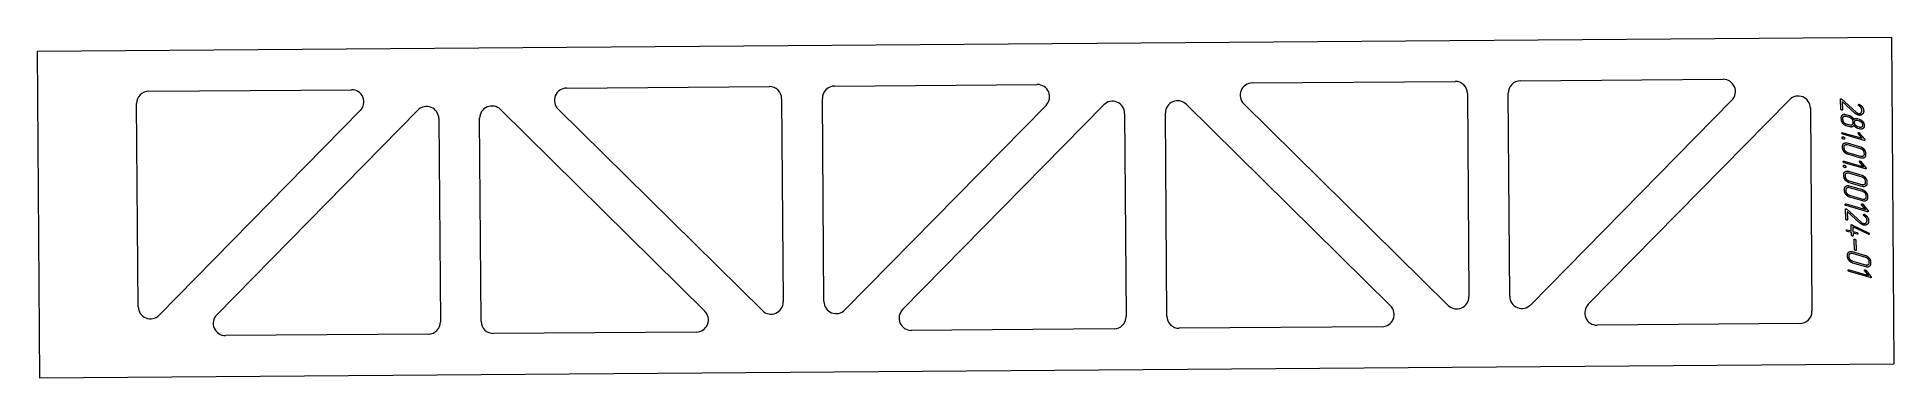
# Model space of a CAD drawing. Header units: millimetres. Extents: x -92 to 2186, y -17 to 400.
import ezdxf

# ---------------------------------------------------------------- set-up
doc = ezdxf.new("R2010")
doc.units = ezdxf.units.MM
doc.linetypes.add('K5LT_BASIC', pattern=[0])
doc.layers.add('Engraving', color=7, linetype='Continuous')

msp = doc.modelspace()

# ---------------------------------------------------------------- linework, layer by layer
at = {"color": 143, "linetype": 'K5LT_BASIC', "lineweight": 15, "true_color": 0x33acca}
for p, q in [((-92.3, 382.7), (2182.8, 400)), ((2182.8, 400), (2185.8, 0)), ((-92.3, 382.7), (-89.2, -17.3)), ((886.1, 340.1), (1134.8, 342)), ((1398.7, 344), (1647.5, 345.9)), ((1727.5, 346.5), (1976.2, 348.4)), ((44.7, 333.7), (293.4, 335.6)), ((557.3, 337.6), (806.1, 339.5)), ((821.2, 324.6), (823.1, 75.8)), ((873.1, 76.2), (871.2, 325)), ((1662.6, 331), (1664.5, 82.2)), ((1714.5, 82.6), (1712.6, 331.4)), ((1987, 322.9), (1740.2, 72.2)), ((1810.9, 72.8), (2057.8, 323.4)), ((31.7, 69.8), (29.8, 318.6)), ((304.2, 310.1), (57.4, 59.4)), ((128.1, 59.9), (375, 310.6)), ((400.6, 300.2), (402.5, 51.4)), ((452.5, 51.8), (450.6, 300.6)), ((476.2, 311.4), (726.8, 64.5)), ((797.6, 65), (546.9, 311.9)), ((1145.6, 316.5), (898.8, 65.8)), ((969.5, 66.3), (1216.4, 317)), ((1242, 306.6), (1243.9, 57.8)), ((1293.9, 58.2), (1292, 307)), ((1317.6, 317.8), (1568.2, 70.9)), ((1638.9, 71.4), (1388.3, 318.3)), ((2083.4, 313), (2085.3, 64.2)), ((2070.4, 49.1), (1821.7, 47.2)), ((387.7, 36.3), (138.9, 34.4)), ((716.4, 38.8), (467.7, 36.9)), ((1229.1, 42.7), (980.3, 40.8)), ((1557.8, 45.2), (1309, 43.3)), ((-89.2, -17.3), (2185.8, 0))]:
    msp.add_line(p, q, dxfattribs=at)
for centre, start, end in [((1135, 327), 315.4361, 90.4361), ((1398.8, 329), 90.4361, 225.4361), ((1647.6, 330.9), 0.4361, 90.4361), ((1727.6, 331.5), 90.4361, 180.4361), ((1976.4, 333.4), 315.4361, 90.4361), ((44.8, 318.7), 90.4361, 180.4361), ((293.6, 320.6), 315.4361, 90.4361), ((557.4, 322.6), 90.4361, 225.4361), ((806.2, 324.5), 0.4361, 90.4361), ((886.2, 325.1), 90.4361, 180.4361), ((1227, 306.5), 0.4361, 135.4361), ((1307, 307.1), 45.4361, 180.4361), ((2068.4, 312.9), 0.4361, 135.4361), ((385.6, 300.1), 0.4361, 135.4361), ((465.6, 300.7), 45.4361, 180.4361), ((46.7, 69.9), 180.4361, 315.4361), ((808.1, 75.7), 225.4361, 0.4361), ((888.1, 76.3), 180.4361, 315.4361), ((1557.7, 60.2), 270.4361, 45.4361), ((1649.5, 82.1), 225.4361, 0.4361), ((1729.5, 82.7), 180.4361, 315.4361), ((1821.6, 62.2), 135.4361, 270.4361), ((138.8, 49.4), 135.4361, 270.4361), ((387.5, 51.3), 270.4361, 0.4361), ((467.5, 51.9), 180.4361, 270.4361), ((716.3, 53.8), 270.4361, 45.4361), ((980.2, 55.8), 135.4361, 270.4361), ((1228.9, 57.7), 270.4361, 0.4361), ((1308.9, 58.3), 180.4361, 270.4361), ((2070.3, 64.1), 270.4361, 0.4361)]:
    msp.add_arc(centre, 15, start, end, dxfattribs=at)
at = {"layer": 'Engraving', "color": 143, "linetype": 'K5LT_BASIC', "lineweight": 15, "true_color": 0x33acca}
for p, q in [((2120.8, 311.9), (2120.2, 323.8)), ((2121.8, 324.1), (2139, 308.4)), ((2138, 307), (2122.3, 321.3)), ((2122.3, 321.3), (2122.8, 311.3)), ((2121.4, 299.1), (2121.3, 301)), ((2123.4, 298.5), (2123.3, 300.5)), ((2127, 305.2), (2131.1, 304.1)), ((2127.1, 303.3), (2131.2, 302.1)), ((2135.4, 296.9), (2135.5, 295)), ((2139, 308.4), (2139.8, 307.7)), ((2139.8, 307.7), (2140.6, 307.2)), ((2141.2, 300.2), (2143.3, 299.6)), ((2141.3, 298.2), (2143.3, 297.6)), ((2143.3, 317.7), (2143.7, 317.6)), ((2123.1, 283), (2146.9, 276.1)), ((2149.4, 273.4), (2123.2, 281)), ((2131.6, 292.2), (2127.6, 293.3)), ((2131.7, 290.2), (2127.7, 291.3)), ((2143.7, 289.6), (2141.7, 290.2)), ((2143.8, 287.6), (2141.7, 288.2)), ((2146.9, 276.1), (2142.4, 281.6)), ((2143.7, 282.6), (2150, 274.9)), ((2144.4, 287.5), (2143.8, 287.6)), ((2145.1, 287.4), (2144.4, 287.5)), ((2146.1, 287.4), (2145.1, 287.4)), ((2149.1, 294.3), (2149.4, 293.2)), ((2149.4, 293.2), (2149.5, 292.5)), ((2149.5, 292.5), (2149.6, 291.9)), ((2122.9, 264.3), (2122.9, 266.3)), ((2125, 263.7), (2124.9, 265.7)), ((2128.6, 270.5), (2144.8, 265.8)), ((2128.7, 268.5), (2144.9, 263.8)), ((2145.3, 253.8), (2129.2, 258.5)), ((2145.4, 251.9), (2129.3, 256.5)), ((2149.1, 258.7), (2149.2, 256.7)), ((2151.1, 258.1), (2151.2, 256.1)), ((2124.5, 229.5), (2124.4, 231.5)), ((2124.7, 248.2), (2148.5, 241.3)), ((2151, 238.6), (2124.8, 246.2)), ((2126.6, 228.9), (2126.5, 230.9)), ((2130.2, 235.7), (2146.4, 231)), ((2130.3, 233.7), (2146.5, 229)), ((2148.5, 241.3), (2144, 246.8)), ((2145.3, 247.8), (2151.6, 240.1)), ((2125.4, 211.7), (2125.3, 213.7)), ((2127.4, 211.1), (2127.3, 213.1)), ((2146.9, 219.1), (2130.8, 223.7)), ((2147, 217.1), (2130.9, 221.7)), ((2131, 217.9), (2147.2, 213.2)), ((2131.1, 215.9), (2147.3, 211.3)), ((2147.7, 201.3), (2131.6, 206)), ((2150.7, 223.9), (2150.8, 221.9)), ((2151.5, 206.1), (2151.6, 204.1)), ((2152.7, 223.3), (2152.8, 221.3)), ((2153.5, 205.5), (2153.6, 203.5)), ((2126.9, 177.2), (2126.4, 189.1)), ((2127.1, 195.7), (2150.9, 188.8)), ((2153.4, 186.1), (2127.2, 193.7)), ((2127.9, 189.5), (2145.2, 173.7)), ((2144.1, 172.3), (2128.5, 186.6)), ((2128.5, 186.6), (2129, 176.6)), ((2147.8, 199.3), (2131.7, 204)), ((2150.9, 188.8), (2146.4, 194.3)), ((2147.7, 195.3), (2154, 187.6)), ((2149.5, 183), (2149.8, 182.9)), ((2128.5, 164.1), (2133.6, 162.6)), ((2133.7, 160.6), (2128.6, 162.1)), ((2133.6, 162.6), (2133.3, 169.6)), ((2133.8, 157.6), (2133.7, 160.6)), ((2134.2, 170.3), (2134.4, 170.2)), ((2134.4, 170.2), (2154.8, 160.4)), ((2154.5, 158.5), (2135.3, 167.8)), ((2135.3, 167.8), (2135.6, 162)), ((2135.6, 162), (2140.7, 160.6)), ((2140.8, 158.6), (2135.7, 160)), ((2135.7, 160), (2135.8, 157)), ((2145.2, 173.7), (2146, 173)), ((2146, 173), (2146.7, 172.5)), ((2155.4, 159.9), (2155.6, 159.2)), ((2134.7, 137.3), (2150.9, 132.6)), ((2137.6, 140), (2137.1, 151.9)), ((2139.1, 151.3), (2139.6, 139.4)), ((2154.7, 158.5), (2154.5, 158.5)), ((2129, 131.1), (2129, 133)), ((2130.8, 115), (2154.6, 108.1)), ((2131.1, 130.5), (2131, 132.5)), ((2134.8, 135.3), (2151, 130.6)), ((2151.4, 120.6), (2135.3, 125.3)), ((2151.5, 118.6), (2135.4, 123.3)), ((2151.4, 114.6), (2157.7, 106.9)), ((2155.2, 125.4), (2155.3, 123.5)), ((2157.2, 124.9), (2157.3, 122.9)), ((2157.1, 105.4), (2130.9, 113)), ((2154.6, 108.1), (2150.1, 113.6))]:
    msp.add_line(p, q, dxfattribs=at)
for points in [[(2120.2, 323.8), (2120.2, 324.1), (2120.5, 324.4)], [(2120.5, 324.4), (2120.8, 324.5), (2121.3, 324.4)], [(2121.3, 324.4), (2121.6, 324.3), (2121.8, 324.1)], [(2121.1, 311.1), (2120.8, 311.4), (2120.8, 311.9)], [(2121.8, 310.6), (2121.5, 310.7), (2121.1, 311.1)], [(2121.3, 301), (2121.2, 303.3), (2122.8, 304.7)], [(2123.3, 294.3), (2121.5, 296.6), (2121.4, 299.1)], [(2122.5, 310.7), (2122.2, 310.5), (2121.8, 310.6)], [(2122.8, 311.3), (2122.8, 310.9), (2122.5, 310.7)], [(2122.8, 304.7), (2124.5, 306), (2127, 305.2)], [(2123.3, 300.5), (2123.2, 302), (2124.4, 302.9)], [(2124.7, 295.3), (2123.5, 296.8), (2123.4, 298.5)], [(2124.4, 302.9), (2125.5, 303.7), (2127.1, 303.3)], [(2131.1, 304.1), (2132.6, 303.6), (2134.1, 302.4)], [(2131.2, 302.1), (2132.8, 301.6), (2134.1, 300.1)], [(2134.1, 302.4), (2135.5, 301.1), (2136.6, 299.3)], [(2134.1, 300.1), (2135.3, 298.6), (2135.4, 296.9)], [(2136.6, 299.3), (2137.4, 300.1), (2138.6, 300.3)], [(2137.5, 295.4), (2137.4, 297), (2138.5, 297.9)], [(2140.2, 305.4), (2139.2, 305.9), (2138, 307)], [(2138.5, 297.9), (2139.6, 298.7), (2141.3, 298.2)], [(2138.6, 300.3), (2139.8, 300.6), (2141.2, 300.2)], [(2142.2, 304.5), (2141.2, 304.8), (2140.2, 305.4)], [(2140.6, 307.2), (2141.3, 306.8), (2142.1, 306.6)], [(2142.1, 306.6), (2144.1, 306), (2145.4, 307.2)], [(2147, 305.4), (2145, 303.7), (2142.2, 304.5)], [(2142.4, 317), (2142.3, 317.4), (2142.6, 317.6)], [(2142.6, 316.4), (2142.4, 316.6), (2142.4, 317)], [(2142.6, 317.6), (2142.9, 317.9), (2143.3, 317.7)], [(2143.1, 315.9), (2142.7, 316.1), (2142.6, 316.4)], [(2145.8, 313.2), (2145, 314.6), (2143.1, 315.9)], [(2143.3, 299.6), (2145.6, 298.9), (2147.6, 296.6)], [(2143.3, 297.6), (2145, 297.1), (2146.3, 295.6)], [(2143.7, 317.6), (2146.2, 316), (2147.5, 313.9)], [(2145.4, 307.2), (2146.1, 307.7), (2146.4, 308.6)], [(2146.7, 310.4), (2146.6, 311.8), (2145.8, 313.2)], [(2146.4, 308.6), (2146.7, 309.4), (2146.7, 310.4)], [(2148.8, 309.9), (2148.9, 307.1), (2147, 305.4)], [(2147.5, 313.9), (2148.7, 312), (2148.8, 309.9)], [(2147.6, 296.6), (2148.6, 295.5), (2149.1, 294.3)], [(2122.1, 282.3), (2122.1, 282.5), (2122.3, 282.9)], [(2122.4, 281.5), (2122.1, 281.8), (2122.1, 282.3)], [(2122.3, 282.9), (2122.6, 283.1), (2123.1, 283)], [(2123.2, 281), (2122.7, 281.1), (2122.4, 281.5)], [(2122.4, 276.9), (2122.3, 277.6), (2122.7, 277.9)], [(2122.9, 275.7), (2122.4, 276.2), (2122.4, 276.9)], [(2122.7, 277.9), (2123.2, 278.1), (2123.8, 278)], [(2124, 275), (2123.4, 275.1), (2122.9, 275.7)], [(2127.7, 291.3), (2125.2, 292.1), (2123.3, 294.3)], [(2123.8, 278), (2124.2, 277.9), (2124.8, 277.3)], [(2125, 275.1), (2124.5, 274.8), (2124, 275)], [(2127.6, 293.3), (2125.9, 293.8), (2124.7, 295.3)], [(2124.8, 277.3), (2125.4, 276.8), (2125.4, 276)], [(2125.4, 276), (2125.4, 275.5), (2125, 275.1)], [(2134.4, 292.5), (2133.3, 291.7), (2131.6, 292.2)], [(2134.9, 290.2), (2133.4, 289.7), (2131.7, 290.2)], [(2135.5, 295), (2135.6, 293.3), (2134.4, 292.5)], [(2136.9, 291.8), (2136.3, 290.7), (2134.9, 290.2)], [(2139.1, 289.5), (2137.9, 290.4), (2136.9, 291.8)], [(2138.7, 292.3), (2137.5, 293.8), (2137.5, 295.4)], [(2141.7, 290.2), (2139.9, 290.7), (2138.7, 292.3)], [(2141.7, 288.2), (2140.3, 288.7), (2139.1, 289.5)], [(2142, 282.4), (2142, 282.8), (2142.3, 283)], [(2142.4, 281.6), (2142.1, 282), (2142, 282.4)], [(2142.3, 283), (2142.6, 283.2), (2143, 283.1)], [(2143, 283.1), (2143.2, 283), (2143.7, 282.6)], [(2146.5, 290), (2145.4, 289.2), (2143.7, 289.6)], [(2148, 288.1), (2147.2, 287.5), (2146.1, 287.4)], [(2146.3, 295.6), (2147.5, 294.1), (2147.5, 292.4)], [(2147.5, 292.4), (2147.6, 290.8), (2146.5, 290)], [(2149.6, 291.9), (2149.7, 289.4), (2148, 288.1)], [(2150.1, 273.5), (2149.9, 273.3), (2149.4, 273.4)], [(2150, 274.9), (2150.3, 274.5), (2150.4, 274.1)], [(2150.4, 274.1), (2150.4, 273.7), (2150.1, 273.5)], [(2122.9, 266.3), (2122.8, 268.5), (2124.4, 269.9)], [(2124.9, 259.5), (2123.1, 261.8), (2122.9, 264.3)], [(2124.4, 269.9), (2126.1, 271.2), (2128.6, 270.5)], [(2124.9, 265.7), (2124.8, 267.2), (2126, 268.1)], [(2129.3, 256.5), (2126.8, 257.2), (2124.9, 259.5)], [(2126.2, 260.5), (2125, 262.1), (2125, 263.7)], [(2126, 268.1), (2127.1, 268.9), (2128.7, 268.5)], [(2129.2, 258.5), (2127.5, 259), (2126.2, 260.5)], [(2144.8, 265.8), (2147.2, 265.1), (2149.1, 262.8)], [(2144.9, 263.8), (2146.6, 263.3), (2147.8, 261.8)], [(2148.1, 254.2), (2147, 253.4), (2145.3, 253.8)], [(2149.6, 252.4), (2147.9, 251.1), (2145.4, 251.9)], [(2147.8, 261.8), (2149, 260.3), (2149.1, 258.7)], [(2149.2, 256.7), (2149.3, 255), (2148.1, 254.2)], [(2149.1, 262.8), (2151, 260.6), (2151.1, 258.1)], [(2151.2, 256.1), (2151.3, 253.6), (2149.6, 252.4)], [(2123.7, 247.5), (2123.7, 247.7), (2123.9, 248.1)], [(2124, 246.7), (2123.7, 247.1), (2123.7, 247.5)], [(2123.9, 248.1), (2124.2, 248.4), (2124.7, 248.2)], [(2124.8, 246.2), (2124.3, 246.4), (2124, 246.7)], [(2124, 242.1), (2123.9, 242.8), (2124.3, 243.1)], [(2124.5, 240.9), (2124, 241.4), (2124, 242.1)], [(2124.3, 243.1), (2124.8, 243.3), (2125.4, 243.2)], [(2124.4, 231.5), (2124.3, 233.8), (2126, 235.1)], [(2125.5, 240.2), (2125, 240.3), (2124.5, 240.9)], [(2126.5, 224.7), (2124.7, 227), (2124.5, 229.5)], [(2125.4, 243.2), (2125.7, 243.1), (2126.4, 242.5)], [(2126.6, 240.4), (2126.1, 240), (2125.5, 240.2)], [(2126, 235.1), (2127.7, 236.4), (2130.2, 235.7)], [(2126.4, 242.5), (2127, 242), (2127, 241.2)], [(2126.5, 230.9), (2126.4, 232.5), (2127.5, 233.3)], [(2127, 241.2), (2127, 240.7), (2126.6, 240.4)], [(2127.8, 225.8), (2126.6, 227.3), (2126.6, 228.9)], [(2127.5, 233.3), (2128.7, 234.2), (2130.3, 233.7)], [(2143.6, 247.6), (2143.6, 248), (2143.9, 248.2)], [(2144, 246.8), (2143.6, 247.2), (2143.6, 247.6)], [(2143.9, 248.2), (2144.2, 248.4), (2144.6, 248.3)], [(2144.6, 248.3), (2144.8, 248.2), (2145.3, 247.8)], [(2146.4, 231), (2148.8, 230.3), (2150.7, 228)], [(2146.5, 229), (2148.1, 228.5), (2149.4, 227)], [(2150.7, 228), (2152.6, 225.8), (2152.7, 223.3)], [(2151.7, 238.7), (2151.5, 238.5), (2151, 238.6)], [(2151.6, 240.1), (2151.9, 239.7), (2152, 239.3)], [(2152, 239.3), (2152, 238.9), (2151.7, 238.7)], [(2125.3, 213.7), (2125.2, 216), (2126.8, 217.3)], [(2127.3, 207), (2125.5, 209.2), (2125.4, 211.7)], [(2130.9, 221.7), (2128.4, 222.5), (2126.5, 224.7)], [(2126.8, 217.3), (2128.5, 218.7), (2131, 217.9)], [(2127.3, 213.1), (2127.2, 214.7), (2128.4, 215.5)], [(2131.7, 204), (2129.2, 204.7), (2127.3, 207)], [(2128.7, 208), (2127.4, 209.5), (2127.4, 211.1)], [(2130.8, 223.7), (2129, 224.2), (2127.8, 225.8)], [(2128.4, 215.5), (2129.5, 216.4), (2131.1, 215.9)], [(2131.6, 206), (2129.9, 206.5), (2128.7, 208)], [(2149.7, 219.4), (2148.6, 218.6), (2146.9, 219.1)], [(2151.2, 217.6), (2149.5, 216.3), (2147, 217.1)], [(2147.2, 213.2), (2149.6, 212.5), (2151.5, 210.3)], [(2147.3, 211.3), (2149, 210.8), (2150.2, 209.3)], [(2149.4, 227), (2150.6, 225.5), (2150.7, 223.9)], [(2150.8, 221.9), (2150.9, 220.2), (2149.7, 219.4)], [(2150.2, 209.3), (2151.4, 207.8), (2151.5, 206.1)], [(2152.8, 221.3), (2152.9, 218.9), (2151.2, 217.6)], [(2151.5, 210.3), (2153.4, 208), (2153.5, 205.5)], [(2126.1, 195), (2126.1, 195.1), (2126.3, 195.6)], [(2126.4, 194.2), (2126.1, 194.5), (2126.1, 195)], [(2126.3, 195.6), (2126.6, 195.8), (2127.1, 195.7)], [(2127.2, 193.7), (2126.7, 193.8), (2126.4, 194.2)], [(2126.4, 189.1), (2126.4, 189.4), (2126.7, 189.7)], [(2126.7, 189.7), (2127, 189.9), (2127.4, 189.7)], [(2127.4, 189.7), (2127.7, 189.7), (2127.9, 189.5)], [(2146, 195), (2146, 195.4), (2146.3, 195.7)], [(2146.4, 194.3), (2146, 194.7), (2146, 195)], [(2146.3, 195.7), (2146.6, 195.9), (2147, 195.7)], [(2147, 195.7), (2147.2, 195.7), (2147.7, 195.3)], [(2150.5, 201.6), (2149.4, 200.8), (2147.7, 201.3)], [(2152, 199.8), (2150.4, 198.6), (2147.8, 199.3)], [(2148.5, 182.3), (2148.5, 182.7), (2148.8, 182.9)], [(2148.7, 181.7), (2148.6, 181.9), (2148.5, 182.3)], [(2148.8, 182.9), (2149, 183.2), (2149.5, 183)], [(2149.8, 182.9), (2152.3, 181.3), (2153.6, 179.2)], [(2151.6, 204.1), (2151.7, 202.5), (2150.5, 201.6)], [(2153.6, 203.5), (2153.7, 201.1), (2152, 199.8)], [(2154.1, 186.2), (2153.9, 185.9), (2153.4, 186.1)], [(2154, 187.6), (2154.3, 187.2), (2154.4, 186.8)], [(2154.4, 186.8), (2154.4, 186.4), (2154.1, 186.2)], [(2127.3, 176.4), (2127, 176.7), (2126.9, 177.2)], [(2128, 175.9), (2127.6, 176), (2127.3, 176.4)], [(2127.6, 163.4), (2127.6, 163.6), (2127.8, 164)], [(2127.8, 162.6), (2127.6, 162.9), (2127.6, 163.4)], [(2127.8, 164), (2128, 164.2), (2128.5, 164.1)], [(2128.6, 162.1), (2128.1, 162.2), (2127.8, 162.6)], [(2128.7, 176), (2128.4, 175.8), (2128, 175.9)], [(2129, 176.6), (2129, 176.2), (2128.7, 176)], [(2133.3, 169.6), (2133.2, 170), (2133.5, 170.2)], [(2133.5, 170.2), (2133.8, 170.4), (2134.2, 170.3)], [(2140.7, 160.6), (2141, 160.5), (2141.3, 160.1)], [(2141.3, 160.1), (2141.7, 159.7), (2141.7, 159.3)], [(2146.4, 170.7), (2145.4, 171.3), (2144.1, 172.3)], [(2148.3, 169.8), (2147.3, 170.1), (2146.4, 170.7)], [(2146.7, 172.5), (2147.5, 172.1), (2148.2, 171.9)], [(2148.2, 171.9), (2150.3, 171.3), (2151.6, 172.5)], [(2153.2, 170.7), (2151.2, 169), (2148.3, 169.8)], [(2149.2, 181.2), (2148.9, 181.4), (2148.7, 181.7)], [(2152, 178.5), (2151.1, 179.9), (2149.2, 181.2)], [(2151.6, 172.5), (2152.2, 173), (2152.6, 173.9)], [(2152.9, 175.7), (2152.8, 177.1), (2152, 178.5)], [(2152.6, 173.9), (2152.9, 174.7), (2152.9, 175.7)], [(2154.9, 175.2), (2155, 172.4), (2153.2, 170.7)], [(2153.6, 179.2), (2154.8, 177.3), (2154.9, 175.2)], [(2154.8, 160.4), (2155.2, 160.2), (2155.4, 159.9)], [(2130.5, 136.7), (2132.2, 138), (2134.7, 137.3)], [(2134.2, 156.8), (2133.8, 157.1), (2133.8, 157.6)], [(2134.9, 156.3), (2134.5, 156.4), (2134.2, 156.8)], [(2135.5, 156.5), (2135.2, 156.2), (2134.9, 156.3)], [(2135.8, 157), (2135.8, 156.7), (2135.5, 156.5)], [(2137.1, 151.9), (2137, 152.4), (2137.3, 152.6)], [(2137.3, 152.6), (2137.6, 152.7), (2138, 152.6)], [(2138, 139.2), (2137.6, 139.5), (2137.6, 140)], [(2138, 152.6), (2138.2, 152.6), (2138.6, 152.2)], [(2138.7, 138.7), (2138.3, 138.8), (2138, 139.2)], [(2138.6, 152.2), (2139.1, 151.8), (2139.1, 151.3)], [(2139.3, 138.8), (2139, 138.6), (2138.7, 138.7)], [(2139.6, 139.4), (2139.6, 139), (2139.3, 138.8)], [(2141.5, 158.7), (2141.2, 158.4), (2140.8, 158.6)], [(2141.7, 159.3), (2141.7, 158.9), (2141.5, 158.7)], [(2155.4, 158.6), (2155.1, 158.3), (2154.7, 158.5)], [(2155.6, 159.2), (2155.7, 158.8), (2155.4, 158.6)], [(2129, 133), (2128.8, 135.3), (2130.5, 136.7)], [(2131, 126.3), (2129.2, 128.6), (2129, 131.1)], [(2129.8, 114.3), (2129.8, 114.5), (2130, 114.9)], [(2130.1, 113.5), (2129.8, 113.8), (2129.8, 114.3)], [(2130, 114.9), (2130.2, 115.1), (2130.8, 115)], [(2131, 132.5), (2130.9, 134), (2132, 134.9)], [(2135.4, 123.3), (2132.9, 124), (2131, 126.3)], [(2132.3, 127.3), (2131.1, 128.9), (2131.1, 130.5)], [(2132, 134.9), (2133.2, 135.7), (2134.8, 135.3)], [(2135.3, 125.3), (2133.5, 125.8), (2132.3, 127.3)], [(2149.7, 114.4), (2149.7, 114.8), (2150, 115)], [(2150.1, 113.6), (2149.7, 114), (2149.7, 114.4)], [(2150, 115), (2150.3, 115.2), (2150.7, 115.1)], [(2150.7, 115.1), (2150.9, 115), (2151.4, 114.6)], [(2150.9, 132.6), (2153.3, 131.9), (2155.2, 129.6)], [(2151, 130.6), (2152.6, 130.1), (2153.9, 128.6)], [(2154.2, 121), (2153.1, 120.2), (2151.4, 120.6)], [(2155.7, 119.2), (2154, 117.9), (2151.5, 118.6)], [(2153.9, 128.6), (2155.1, 127.1), (2155.2, 125.4)], [(2155.3, 123.5), (2155.4, 121.8), (2154.2, 121)], [(2155.2, 129.6), (2157.1, 127.4), (2157.2, 124.9)], [(2157.3, 122.9), (2157.4, 120.4), (2155.7, 119.2)], [(2130.9, 113), (2130.4, 113.1), (2130.1, 113.5)], [(2157.8, 105.5), (2157.5, 105.3), (2157.1, 105.4)], [(2157.7, 106.9), (2158, 106.5), (2158, 106.1)], [(2158, 106.1), (2158.1, 105.7), (2157.8, 105.5)]]:
    msp.add_open_spline(points, degree=2, dxfattribs=at)

doc.saveas('drawing.dxf')
